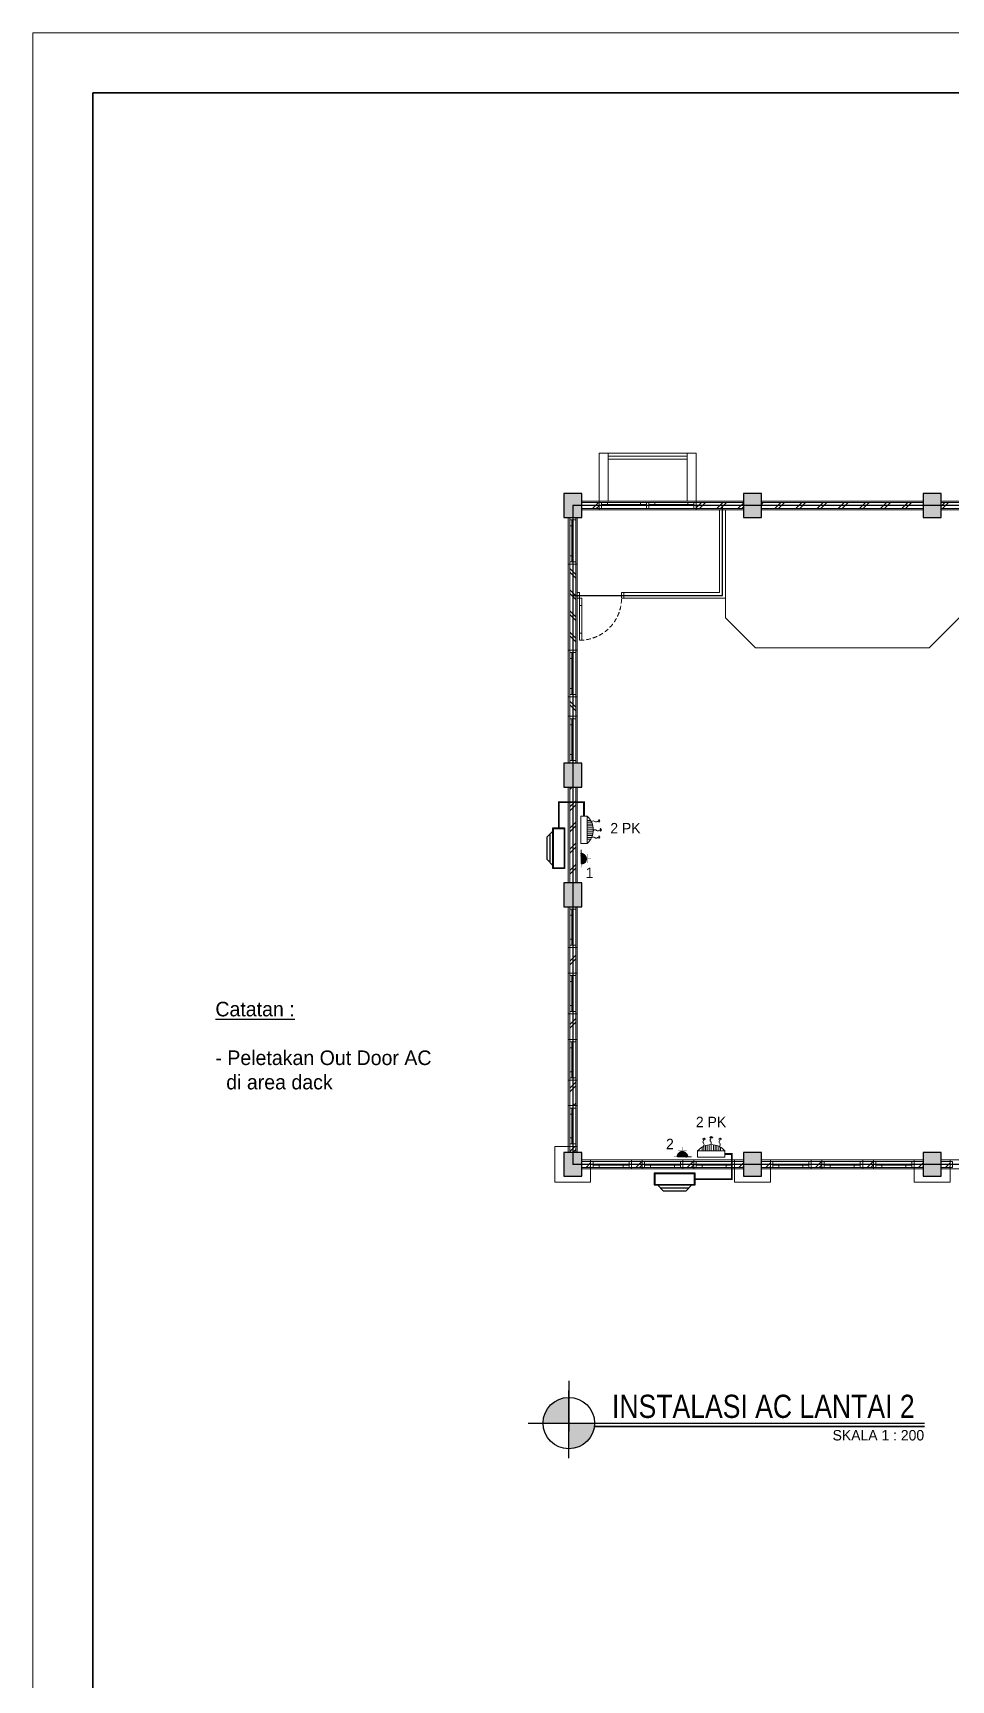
# Model space of a CAD drawing. Header units: millimetres. Extents: x -11 to 19657, y -101 to 50073.
# Drawn here: x 2857 to 5921, y 23164 to 28664 of the extents above; entities that cross this region are included whole.
import ezdxf
from ezdxf.enums import TextEntityAlignment as Align

# ---------------------------------------------------------------- set-up
doc = ezdxf.new("R2010")
doc.units = ezdxf.units.MM
doc.linetypes.add('DASHED', pattern=[0.75, 0.5, -0.25])
doc.linetypes.add('HIDDEN', pattern=[0.375, 0.25, -0.125])
for name, color, linetype in [('AC', 4, 'Continuous'), ('D1', 1, 'Continuous'), ('D2', 3, 'Continuous'), ('HT', 8, 'Continuous'), ('potongan', 210, 'Continuous')]:
    doc.layers.add(name, color=color, linetype=linetype)
for name, color, linetype, lineweight in [('ars', 11, 'Continuous', 5), ('DENAH', 7, 'Continuous', 0), ('dinding', 5, 'Continuous', 15), ('GRS KOP', 1, 'Continuous', 35), ('KOLOM', 1, 'Continuous', 30), ('kop', 7, 'Continuous', 20), ('kus', 63, 'Continuous', 15), ('LAMPU-LISTRIK', 22, 'Continuous', 0), ('lan', 7, 'Continuous', 15), ('PARTISI', 190, 'Continuous', 9), ('sol kol', 8, 'Continuous', 0), ('tem', 5, 'Continuous', 20)]:
    doc.layers.add(name, color=color, linetype=linetype, lineweight=lineweight)
doc.layers.add('as', color=1, linetype='Continuous', plot=False)
doc.styles.add('BARU', font='complex.shx')
doc.styles.add('NOT', font='ARIALN.TTF')
doc.styles.get("Standard").update_dxf_attribs({"font": 'arial.ttf'})
doc.styles.add('style2', font='verdana.ttf')
pattern_1 = [(45, (4558.166, 19605.88), (-35.35534, 35.35534), []), (45, (4570.666, 19605.88), (-35.35534, 35.35534), [])]

# ---------------------------------------------------------------- blocks, each defined once
blk = doc.blocks.new('K1')
at = {"layer": 'KOLOM'}
blk.add_lwpolyline([(0.2, 0.15), (-0.2, 0.15), (-0.2, -0.15), (0.2, -0.15), (0.2, 0.15)], dxfattribs=at)
blk = doc.blocks.new('P 70')
at = {"linetype": 'HIDDEN', "ltscale": 0.3}
blk.add_lwpolyline([(-0.74, 0.1, -0.414214), (-0.04, 0.8, -1.303225)], format="xyb", dxfattribs=at)
for points in [[(-0.04, 0.8), (-0.08, 0.8), (-0.08, 0.68), (-0.04, 0.68)], [(-0.04, 0.68), (-0.08, 0.68), (-0.08, 0.22), (-0.04, 0.22)], [(-0.735, 0.06), (-0.74, 0.06), (-0.74, 0.061), (-0.74, 0.1), (-0.78, 0.1), (-0.78, 0), (-0.74, 0), (-0.74, 0.056), (-0.735, 0.058)], [(-0.742, 0.002), (-0.778, 0.002), (-0.778, 0.098), (-0.742, 0.098)], [(-0.04, 0.1), (-0.08, 0.1), (-0.08, 0.22), (-0.04, 0.22)], [(-0.045, 0.06), (-0.04, 0.06), (-0.04, 0.061), (-0.04, 0.1), (0, 0.1), (0, 0), (-0.04, 0), (-0.04, 0.056), (-0.045, 0.058)], [(-0.038, 0.002), (-0.002, 0.002), (-0.002, 0.098), (-0.038, 0.098)]]:
    blk.add_lwpolyline(points, close=True)
blk = doc.blocks.new('H')
at = {"layer": 'LAMPU-LISTRIK', "ltscale": 2}
blk.add_line((2116771, -303777), (2116700, -303777), dxfattribs=at)
at = {"layer": 'LAMPU-LISTRIK', "ltscale": 2, "const_width": 10}
for points in [[(2116700, -303777), (2116771, -303777)], [(2116970, -303647), (2116790, -303647)], [(2116880, -303647), (2116880, -303577)], [(2117060, -303777), (2116989, -303777)]]:
    blk.add_lwpolyline(points, dxfattribs=at)
blk.add_lwpolyline([(2116989, -303777, 1), (2116771, -303777)], format="xyb", dxfattribs=at)
blk = doc.blocks.new('01AROR1k')
for points in [[(21, 21), (16, 26), (0, 0)], [(21, -21), (16, -26), (0, 0)]]:
    blk.add_lwpolyline(points, close=True)
for centre, radius, start, end in [((13, 44), 46, 253.9459, 313.0849), ((68, -15), 35.6, 46.9151, 133.0849), ((120, 40), 40.1, 226.9151, 313.0849)]:
    blk.add_arc(centre, radius, start, end)
blk = doc.blocks.new('FDS')
at = {"layer": 'LAMPU-LISTRIK', "color": 2}
for p, q in [((4834.5, 21594.7), (4834.5, 21573.6)), ((4925.4, 21594.7), (4834.5, 21594.7)), ((4834.5, 21573.6), (4925.4, 21573.6)), ((4849, 21561.6), (4849, 21573.6)), ((4854.9, 21558.5), (4854.9, 21573.6)), ((4861, 21556.1), (4861, 21573.6)), ((4866.8, 21554.5), (4866.8, 21573.6)), ((4872.8, 21553.5), (4872.8, 21573.6)), ((4880, 21553.1), (4880, 21573.6)), ((4887.1, 21553.5), (4887.1, 21573.6)), ((4893.2, 21554.5), (4893.2, 21573.6)), ((4899, 21556.1), (4899, 21573.6)), ((4905, 21558.5), (4905, 21573.6)), ((4910.9, 21561.6), (4910.9, 21573.6)), ((4925.4, 21594.7), (4925.4, 21573.6))]:
    blk.add_line(p, q, dxfattribs=at)
blk.add_arc((4880, 21613.6), 60.5, 221.3856, 318.6144, dxfattribs=at)
at = {"layer": 'LAMPU-LISTRIK', "color": 2, "xscale": -0.1783600000298975, "yscale": 0.1783600000298975, "zscale": 0.17836, "rotation": 270}
for p in [(4850, 21531.2), (4879.9, 21526.2), (4904.1, 21531.1)]:
    blk.add_blockref('01AROR1k', p, dxfattribs=at)
blk = doc.blocks.new('HGD')
at = {"layer": 'AC'}
blk.add_line((4713.8, 19028.2), (4809.3, 19028.2), dxfattribs=at)
for points in [[(4693.4, 19037.9), (4829.7, 19037.9), (4829.7, 19076.8), (4693.4, 19076.8)], [(4695.4, 19039.9), (4827.8, 19039.9), (4827.8, 19074.9), (4695.4, 19074.9)]]:
    blk.add_lwpolyline(points, close=True, dxfattribs=at)
blk.add_lwpolyline([(4704.1, 19037.9), (4723.6, 19018.4), (4799.5, 19018.4), (4819, 19037.9)], dxfattribs=at)
blk = doc.blocks.new('kop')
at = {"layer": 'GRS KOP'}
blk.add_lwpolyline([(1, 54), (83, 54), (83, 1), (1, 1)], close=True, dxfattribs=at)
at = {"layer": 'kop', "color": 7}
for p, q in [((84, 55), (0, 55)), ((0, 55), (0, 0))]:
    blk.add_line(p, q, dxfattribs=at)
at = {"layer": 'kop', "style": 'BARU', "flags": 4}
for p, height in [((73.8, 5.4), 0.35), ((80.303, 5.382), 0.25), ((73.8, 4.9), 0.35), ((80.303, 4.882), 0.25), ((73.8, 4.4), 0.35), ((80.303, 4.382), 0.25)]:
    blk.add_attdef('-', p, '', height=height, dxfattribs=at)
at = {"layer": 'kop', "flags": 4}
for tag, p in [('AR-00', (78.057, 2.648)), ('00', (81.238, 2.647))]:
    blk.add_attdef(tag, text='', height=0.35, dxfattribs=at).set_placement(p, align=Align.MIDDLE)

msp = doc.modelspace()

# ---------------------------------------------------------------- hatches: boundary and pattern name
at = {"layer": 'ars'}
h = msp.add_hatch(dxfattribs=at)
h.set_pattern_fill('TEMBOK', color=256, scale=50)
h.set_pattern_definition([(45, (4180.166, 25470.925), (-35.3553, 35.3553), []), (45, (4192.666, 25470.925), (-35.3553, 35.3553), [])])
h.paths.add_polyline_path([(4688.17, 27095.92), (4746.17, 27095.92), (4746.17, 27075.92), (4688.17, 27075.92)])
h = msp.add_hatch(dxfattribs=at)
h.set_pattern_fill('TEMBOK', color=256, scale=50)
h.set_pattern_definition([(45, (4524.166, 25470.925), (-35.3553, 35.3553), []), (45, (4536.666, 25470.925), (-35.3553, 35.3553), [])])
h.paths.add_polyline_path([(5070.17, 27095.92), (5228.17, 27095.92), (5228.17, 27075.92), (5070.17, 27075.92)])
h = msp.add_hatch(dxfattribs=at)
h.set_pattern_fill('TEMBOK', color=256, scale=50)
h.set_pattern_definition([(45, (6858.166, 24570.925), (-35.3553, 35.3553), []), (45, (6870.666, 24570.925), (-35.3553, 35.3553), [])])
h.paths.add_polyline_path([(5828.17, 27095.92), (5288.17, 27095.92), (5288.17, 27075.92), (5828.17, 27075.92)])
h = msp.add_hatch(dxfattribs=at)
h.set_pattern_fill('TEMBOK', color=256, scale=50)
h.set_pattern_definition([(45, (5336.166, 25470.925), (-35.3553, 35.3553), []), (45, (5348.666, 25470.925), (-35.3553, 35.3553), [])])
h.paths.add_polyline_path([(5888.17, 27095.92), (6046.17, 27095.92), (6046.17, 27075.92), (5888.17, 27075.92)])
h = msp.add_hatch(dxfattribs=at)
h.set_pattern_fill('TEMBOK', color=256, scale=50, angle=-90)
h.set_pattern_definition([(315, (4343.166, 27745.925), (35.3553, 35.3553), []), (315, (4343.166, 27733.425), (35.3553, 35.3553), [])])
h.paths.add_polyline_path([(4668.17, 26603.26), (4668.17, 26889.92), (4648.17, 26889.92), (4648.17, 26603.26)])
h = msp.add_hatch(dxfattribs=at)
h.set_pattern_fill('TEMBOK', color=256, scale=50, angle=-90)
h.set_pattern_definition([(315, (4343.166, 27303.26), (35.3553, 35.3553), []), (315, (4343.166, 27290.76), (35.3553, 35.3553), [])])
h.paths.add_polyline_path([(4668.17, 26381.92), (4668.17, 26447.26), (4648.17, 26447.26), (4648.17, 26381.92)])
h = msp.add_hatch(dxfattribs=at)
h.set_pattern_fill('TEMBOK', color=256, scale=50)
h.set_pattern_definition([(45, (6958.166, 24570.925), (-35.3553, 35.3553), []), (45, (6970.666, 24570.925), (-35.3553, 35.3553), [])])
h.paths.add_polyline_path([(4668.17, 25825.92), (4668.17, 26145.92), (4648.17, 26145.92), (4648.17, 25825.92)])
h = msp.add_hatch(dxfattribs=at)
h.set_pattern_fill('TEMBOK', color=256, scale=50)
h.set_pattern_definition(pattern_1)
h.paths.add_polyline_path([(4668.17, 25524.59), (4668.17, 25609.92), (4648.17, 25609.92), (4648.17, 25524.59)])
h = msp.add_hatch(dxfattribs=at)
h.set_pattern_fill('TEMBOK', color=256, scale=50)
h.set_pattern_definition(pattern_1)
h.paths.add_polyline_path([(4668.17, 25303.26), (4668.17, 25388.59), (4648.17, 25388.59), (4648.17, 25303.26)])
h = msp.add_hatch(dxfattribs=at)
h.set_pattern_fill('TEMBOK', color=256, scale=50)
h.set_pattern_definition(pattern_1)
h.paths.add_polyline_path([(4668.17, 25081.92), (4668.17, 25167.26), (4648.17, 25167.26), (4648.17, 25081.92)])
h = msp.add_hatch(dxfattribs=at)
h.set_pattern_fill('TEMBOK', color=256, scale=50)
h.set_pattern_definition(pattern_1)
h.paths.add_polyline_path([(4668.17, 24925.92), (4668.17, 24945.92), (4648.17, 24945.92), (4648.17, 24925.92)])
h = msp.add_hatch(dxfattribs=at)
h.set_pattern_fill('TEMBOK', color=256, scale=50)
h.set_pattern_definition([(45, (3832.166, 24570.925), (-35.3553, 35.3553), []), (45, (3844.666, 24570.925), (-35.3553, 35.3553), [])])
h.paths.add_polyline_path([(4718.17, 24895.92), (4688.17, 24895.92), (4688.17, 24875.92), (4718.17, 24875.92)])
h = msp.add_hatch(dxfattribs=at)
h.set_pattern_fill('TEMBOK', color=256, scale=50)
h.set_pattern_definition([(45, (3998.166, 24570.925), (-35.3553, 35.3553), []), (45, (4010.666, 24570.925), (-35.3553, 35.3553), [])])
h.paths.add_polyline_path([(4890.17, 24895.92), (4854.17, 24895.92), (4854.17, 24875.92), (4890.17, 24875.92)])
h = msp.add_hatch(dxfattribs=at)
h.set_pattern_fill('TEMBOK', color=256, scale=50)
h.set_pattern_definition([(45, (4170.166, 24570.925), (-35.3553, 35.3553), []), (45, (4182.666, 24570.925), (-35.3553, 35.3553), [])])
h.paths.add_polyline_path([(5062.17, 24895.92), (5026.17, 24895.92), (5026.17, 24875.92), (5062.17, 24875.92)])
h = msp.add_hatch(dxfattribs=at)
h.set_pattern_fill('TEMBOK', color=256, scale=50)
h.set_pattern_definition([(45, (4342.166, 24570.925), (-35.3553, 35.3553), []), (45, (4354.666, 24570.925), (-35.3553, 35.3553), [])])
h.paths.add_polyline_path([(5228.17, 24895.92), (5198.17, 24895.92), (5198.17, 24875.92), (5228.17, 24875.92)])
h = msp.add_hatch(dxfattribs=at)
h.set_pattern_fill('TEMBOK', color=256, scale=50)
h.set_pattern_definition([(45, (4432.166, 24570.925), (-35.3553, 35.3553), []), (45, (4444.666, 24570.925), (-35.3553, 35.3553), [])])
h.paths.add_polyline_path([(5318.17, 24895.92), (5288.17, 24895.92), (5288.17, 24875.92), (5318.17, 24875.92)])
h = msp.add_hatch(dxfattribs=at)
h.set_pattern_fill('TEMBOK', color=256, scale=50)
h.set_pattern_definition([(45, (4598.166, 24570.925), (-35.3553, 35.3553), []), (45, (4610.666, 24570.925), (-35.3553, 35.3553), [])])
h.paths.add_polyline_path([(5490.17, 24895.92), (5454.17, 24895.92), (5454.17, 24875.92), (5490.17, 24875.92)])
h = msp.add_hatch(dxfattribs=at)
h.set_pattern_fill('TEMBOK', color=256, scale=50)
h.set_pattern_definition([(45, (4770.166, 24570.925), (-35.3553, 35.3553), []), (45, (4782.666, 24570.925), (-35.3553, 35.3553), [])])
h.paths.add_polyline_path([(5662.17, 24895.92), (5626.17, 24895.92), (5626.17, 24875.92), (5662.17, 24875.92)])
h = msp.add_hatch(dxfattribs=at)
h.set_pattern_fill('TEMBOK', color=256, scale=50)
h.set_pattern_definition([(45, (4942.166, 24570.925), (-35.3553, 35.3553), []), (45, (4954.666, 24570.925), (-35.3553, 35.3553), [])])
h.paths.add_polyline_path([(5828.17, 24895.92), (5798.17, 24895.92), (5798.17, 24875.92), (5828.17, 24875.92)])
h = msp.add_hatch(dxfattribs=at)
h.set_pattern_fill('TEMBOK', color=256, scale=50)
h.set_pattern_definition([(45, (5032.166, 24570.925), (-35.3553, 35.3553), []), (45, (5044.666, 24570.925), (-35.3553, 35.3553), [])])
h.paths.add_polyline_path([(5918.17, 24895.92), (5888.17, 24895.92), (5888.17, 24875.92), (5918.17, 24875.92)])
at = {"layer": 'DENAH'}
for points in [[(4559.3, 24021.86), (4645.81, 24021.86), (4645.81, 24107.78, 0.4162419)], [(4732.33, 24021.86), (4645.81, 24021.86), (4645.81, 23935.94, 0.4162419)]]:
    msp.add_hatch(color=256, dxfattribs=at).paths.add_polyline_path(points)
at = {"layer": 'potongan', "ltscale": 150}
h = msp.add_hatch(dxfattribs=at)
h.set_pattern_fill('ANSI31', color=256, scale=1.3, angle=-90, style=0)
h.set_pattern_definition([(45, (-427181.98976, -1178330.5506), (0.114904851943, -0.114904851943), [])])
edge = h.paths.add_edge_path()
edge.add_ellipse((4686.28, 25906.99), major_axis=(12.57, 12.57), ratio=1, start_angle=225, end_angle=405, ccw=False)
edge.add_line((4686.28, 25889.21), (4686.28, 25924.77))
h = msp.add_hatch(dxfattribs=at)
h.set_pattern_fill('ANSI31', color=256, scale=1.3, style=0)
h.set_pattern_definition([(45, (-1199212.66287, -406957.26895), (-0.114904851943, 0.114904851943), [])])
edge = h.paths.add_edge_path()
edge.add_ellipse((5024.88, 24911), major_axis=(12.57, 12.57), ratio=1, start_angle=-45, end_angle=135)
edge.add_line((5007.1, 24911), (5042.66, 24911))
at = {"layer": 'sol kol'}
for points in [[(4628.17, 27125.92), (4628.17, 27045.92), (4688.17, 27045.92), (4688.17, 27125.92)], [(5228.17, 27125.92), (5228.17, 27045.92), (5288.17, 27045.92), (5288.17, 27125.92)], [(5828.17, 27125.92), (5828.17, 27045.92), (5888.17, 27045.92), (5888.17, 27125.92)], [(4628.17, 26225.92), (4628.17, 26145.92), (4688.17, 26145.92), (4688.17, 26225.92)], [(4628.17, 25825.92), (4628.17, 25745.92), (4688.17, 25745.92), (4688.17, 25825.92)], [(4628.17, 24925.92), (4628.17, 24845.92), (4688.17, 24845.92), (4688.17, 24925.92)], [(5228.17, 24925.92), (5228.17, 24845.92), (5288.17, 24845.92), (5288.17, 24925.92)], [(5828.17, 24925.92), (5828.17, 24845.92), (5888.17, 24845.92), (5888.17, 24925.92)]]:
    msp.add_hatch(color=256, dxfattribs=at).paths.add_polyline_path(points)

# ---------------------------------------------------------------- linework, layer by layer
at = {"layer": 'ars'}
for points in [[(5040.17, 27250.92), (4776.17, 27250.92)], [(5040.17, 27240.92), (4776.17, 27240.92)]]:
    msp.add_lwpolyline(points, dxfattribs=at)
for points in [[(4688.17, 27095.92), (4746.17, 27095.92), (4746.17, 27075.92), (4688.17, 27075.92)], [(5070.17, 27095.92), (5228.17, 27095.92), (5228.17, 27075.92), (5070.17, 27075.92)], [(5828.17, 27095.92), (5288.17, 27095.92), (5288.17, 27075.92), (5828.17, 27075.92)], [(5888.17, 27095.92), (6046.17, 27095.92), (6046.17, 27075.92), (5888.17, 27075.92)], [(4668.17, 26603.26), (4668.17, 26889.92), (4648.17, 26889.92), (4648.17, 26603.26)], [(4668.17, 26381.92), (4668.17, 26447.26), (4648.17, 26447.26), (4648.17, 26381.92)], [(4668.17, 25825.92), (4668.17, 26145.92), (4648.17, 26145.92), (4648.17, 25825.92)], [(4668.17, 25524.59), (4668.17, 25609.92), (4648.17, 25609.92), (4648.17, 25524.59)], [(4668.17, 25303.26), (4668.17, 25388.59), (4648.17, 25388.59), (4648.17, 25303.26)], [(4668.17, 25081.92), (4668.17, 25167.26), (4648.17, 25167.26), (4648.17, 25081.92)], [(4668.17, 24925.92), (4668.17, 24945.92), (4648.17, 24945.92), (4648.17, 24925.92)], [(4718.17, 24895.92), (4688.17, 24895.92), (4688.17, 24875.92), (4718.17, 24875.92)], [(4890.17, 24895.92), (4854.17, 24895.92), (4854.17, 24875.92), (4890.17, 24875.92)], [(5062.17, 24895.92), (5026.17, 24895.92), (5026.17, 24875.92), (5062.17, 24875.92)], [(5228.17, 24895.92), (5198.17, 24895.92), (5198.17, 24875.92), (5228.17, 24875.92)], [(5318.17, 24895.92), (5288.17, 24895.92), (5288.17, 24875.92), (5318.17, 24875.92)], [(5490.17, 24895.92), (5454.17, 24895.92), (5454.17, 24875.92), (5490.17, 24875.92)], [(5662.17, 24895.92), (5626.17, 24895.92), (5626.17, 24875.92), (5662.17, 24875.92)], [(5828.17, 24895.92), (5798.17, 24895.92), (5798.17, 24875.92), (5828.17, 24875.92)], [(5918.17, 24895.92), (5888.17, 24895.92), (5888.17, 24875.92), (5918.17, 24875.92)]]:
    msp.add_lwpolyline(points, close=True, dxfattribs=at)
at = {"layer": 'as'}
for p, q in [((5158.17, 26785.92), (5158.17, 27085.92)), ((4658.17, 26785.92), (5158.17, 26785.92))]:
    msp.add_line(p, q, dxfattribs=at)
for points in [[(6458.17, 27085.92), (4658.17, 27085.92)], [(4658.17, 27085.92), (4658.17, 24885.92)], [(6458.17, 24885.92), (4658.17, 24885.92)]]:
    msp.add_lwpolyline(points, dxfattribs=at)
at = {"layer": 'D1', "color": 7, "const_width": 5.42}
msp.add_lwpolyline([(4731.14, 24010.12), (5832.92, 24010.12)], dxfattribs=at)
at = {"layer": 'D1', "color": 7}
msp.add_circle((4645.22, 24021.86), 85.92, dxfattribs=at)
at = {"layer": 'D2', "linetype": 'DASHED', "ltscale": 60.3, "const_width": 6.06}
for points in [[(4695.87, 26048.31), (4695.87, 26095.31), (4611.93, 26095.31), (4611.93, 26009.54)], [(5166.2, 24920.59), (5189.63, 24920.59), (5189.63, 24836.55), (5066.72, 24836.55)]]:
    msp.add_lwpolyline(points, dxfattribs=at)
at = {"layer": 'dinding'}
for points in [[(4688.17, 27100.92), (4746.17, 27100.92), (4746.17, 27070.92), (4688.17, 27070.92)], [(5070.17, 27100.92), (5228.17, 27100.92), (5228.17, 27070.92), (5070.17, 27070.92)], [(5828.17, 27100.92), (5288.17, 27100.92), (5288.17, 27070.92), (5828.17, 27070.92)], [(5888.17, 27100.92), (6046.17, 27100.92), (6046.17, 27070.92), (5888.17, 27070.92)], [(4673.17, 26603.26), (4673.17, 26889.92), (4643.17, 26889.92), (4643.17, 26603.26)], [(4673.17, 26381.92), (4673.17, 26447.26), (4643.17, 26447.26), (4643.17, 26381.92)], [(4673.17, 25825.92), (4673.17, 26145.92), (4643.17, 26145.92), (4643.17, 25825.92)], [(4673.17, 25524.59), (4673.17, 25609.92), (4643.17, 25609.92), (4643.17, 25524.59)], [(4673.17, 25303.26), (4673.17, 25388.59), (4643.17, 25388.59), (4643.17, 25303.26)], [(4673.17, 25081.92), (4673.17, 25167.26), (4643.17, 25167.26), (4643.17, 25081.92)], [(4673.17, 24925.92), (4673.17, 24945.92), (4643.17, 24945.92), (4643.17, 24925.92)], [(4718.17, 24900.92), (4688.17, 24900.92), (4688.17, 24870.92), (4718.17, 24870.92)], [(4890.17, 24900.92), (4854.17, 24900.92), (4854.17, 24870.92), (4890.17, 24870.92)], [(5062.17, 24900.92), (5026.17, 24900.92), (5026.17, 24870.92), (5062.17, 24870.92)], [(5228.17, 24900.92), (5198.17, 24900.92), (5198.17, 24870.92), (5228.17, 24870.92)], [(5318.17, 24900.92), (5288.17, 24900.92), (5288.17, 24870.92), (5318.17, 24870.92)], [(5490.17, 24900.92), (5454.17, 24900.92), (5454.17, 24870.92), (5490.17, 24870.92)], [(5662.17, 24900.92), (5626.17, 24900.92), (5626.17, 24870.92), (5662.17, 24870.92)], [(5828.17, 24900.92), (5798.17, 24900.92), (5798.17, 24870.92), (5828.17, 24870.92)], [(5918.17, 24900.92), (5888.17, 24900.92), (5888.17, 24870.92), (5918.17, 24870.92)]]:
    msp.add_lwpolyline(points, close=True, dxfattribs=at)
at = {"layer": 'HT'}
for p, q in [((4645.81, 24162.66), (4645.81, 23994.92)), ((4645.81, 23905.08), (4645.81, 24130.55)), ((4509.62, 24021.86), (5832.92, 24021.86))]:
    msp.add_line(p, q, dxfattribs=at)
at = {"layer": 'kop', "color": 7}
msp.add_line((2856.52, 28663.85), (2856.52, 17663.85), dxfattribs=at)
at = {"layer": 'kus'}
for p, q in [((4754.17, 27095.92), (4904.17, 27095.92)), ((4754.17, 27088.92), (4904.17, 27088.92)), ((4754.17, 27075.92), (4904.17, 27075.92)), ((4774.17, 27088.92), (4774.17, 27095.92)), ((4884.17, 27088.92), (4884.17, 27095.92)), ((4912.17, 27095.92), (5062.17, 27095.92)), ((4912.17, 27088.92), (5062.17, 27088.92)), ((4912.17, 27075.92), (5062.17, 27075.92)), ((4932.17, 27088.92), (4932.17, 27095.92)), ((5042.17, 27088.92), (5042.17, 27095.92)), ((4648.17, 26897.92), (4648.17, 27037.92)), ((4655.17, 27017.92), (4648.17, 27017.92)), ((4655.17, 26897.92), (4655.17, 27037.92)), ((4668.17, 26897.92), (4668.17, 27037.92)), ((4655.17, 26917.92), (4648.17, 26917.92)), ((4648.17, 26455.26), (4648.17, 26595.26)), ((4655.17, 26575.26), (4648.17, 26575.26)), ((4655.17, 26455.26), (4655.17, 26595.26)), ((4668.17, 26455.26), (4668.17, 26595.26)), ((4655.17, 26475.26), (4648.17, 26475.26)), ((4648.17, 26233.92), (4648.17, 26373.92)), ((4655.17, 26353.92), (4648.17, 26353.92)), ((4655.17, 26233.92), (4655.17, 26373.92)), ((4668.17, 26233.92), (4668.17, 26373.92)), ((4655.17, 26253.92), (4648.17, 26253.92)), ((4648.17, 25617.92), (4648.17, 25737.92)), ((4655.17, 25717.92), (4648.17, 25717.92)), ((4655.17, 25617.92), (4655.17, 25737.92)), ((4668.17, 25617.92), (4668.17, 25737.92)), ((4655.17, 25637.92), (4648.17, 25637.92)), ((4648.17, 25396.59), (4648.17, 25516.59)), ((4655.17, 25496.59), (4648.17, 25496.59)), ((4655.17, 25396.59), (4655.17, 25516.59)), ((4668.17, 25396.59), (4668.17, 25516.59)), ((4655.17, 25416.59), (4648.17, 25416.59)), ((4648.17, 25175.26), (4648.17, 25295.26)), ((4655.17, 25275.26), (4648.17, 25275.26)), ((4655.17, 25175.26), (4655.17, 25295.26)), ((4668.17, 25175.26), (4668.17, 25295.26)), ((4655.17, 25195.26), (4648.17, 25195.26)), ((4648.17, 24953.92), (4648.17, 25073.92)), ((4655.17, 25053.92), (4648.17, 25053.92)), ((4655.17, 24953.92), (4655.17, 25073.92)), ((4668.17, 24953.92), (4668.17, 25073.92)), ((4655.17, 24973.92), (4648.17, 24973.92)), ((4846.17, 24895.92), (4726.17, 24895.92)), ((4846.17, 24882.92), (4726.17, 24882.92)), ((4846.17, 24875.92), (4726.17, 24875.92)), ((4746.17, 24882.92), (4746.17, 24875.92)), ((4826.17, 24882.92), (4826.17, 24875.92)), ((5018.17, 24895.92), (4898.17, 24895.92)), ((5018.17, 24882.92), (4898.17, 24882.92)), ((5018.17, 24875.92), (4898.17, 24875.92)), ((4918.17, 24882.92), (4918.17, 24875.92)), ((4998.17, 24882.92), (4998.17, 24875.92)), ((5190.17, 24895.92), (5070.17, 24895.92)), ((5190.17, 24882.92), (5070.17, 24882.92)), ((5190.17, 24875.92), (5070.17, 24875.92)), ((5090.17, 24882.92), (5090.17, 24875.92)), ((5170.17, 24882.92), (5170.17, 24875.92)), ((5446.17, 24895.92), (5326.17, 24895.92)), ((5446.17, 24882.92), (5326.17, 24882.92)), ((5446.17, 24875.92), (5326.17, 24875.92)), ((5346.17, 24882.92), (5346.17, 24875.92)), ((5426.17, 24882.92), (5426.17, 24875.92)), ((5618.17, 24895.92), (5498.17, 24895.92)), ((5618.17, 24882.92), (5498.17, 24882.92)), ((5618.17, 24875.92), (5498.17, 24875.92)), ((5518.17, 24882.92), (5518.17, 24875.92)), ((5598.17, 24882.92), (5598.17, 24875.92)), ((5790.17, 24895.92), (5670.17, 24895.92)), ((5790.17, 24882.92), (5670.17, 24882.92)), ((5790.17, 24875.92), (5670.17, 24875.92)), ((5690.17, 24882.92), (5690.17, 24875.92)), ((5770.17, 24882.92), (5770.17, 24875.92))]:
    msp.add_line(p, q, dxfattribs=at)
for points in [[(4746.17, 27095.92), (4754.17, 27095.92), (4754.17, 27075.92), (4746.17, 27075.92)], [(4904.17, 27095.92), (4912.17, 27095.92), (4912.17, 27075.92), (4904.17, 27075.92)], [(5062.17, 27095.92), (5070.17, 27095.92), (5070.17, 27075.92), (5062.17, 27075.92)], [(4648.17, 27037.92), (4648.17, 27045.92), (4668.17, 27045.92), (4668.17, 27037.92)], [(4648.17, 26889.92), (4648.17, 26897.92), (4668.17, 26897.92), (4668.17, 26889.92)], [(4648.17, 26595.26), (4648.17, 26603.26), (4668.17, 26603.26), (4668.17, 26595.26)], [(4648.17, 26447.26), (4648.17, 26455.26), (4668.17, 26455.26), (4668.17, 26447.26)], [(4648.17, 26373.92), (4648.17, 26381.92), (4668.17, 26381.92), (4668.17, 26373.92)], [(4648.17, 26225.92), (4648.17, 26233.92), (4668.17, 26233.92), (4668.17, 26225.92)], [(4648.17, 25737.92), (4648.17, 25745.92), (4668.17, 25745.92), (4668.17, 25737.92)], [(4648.17, 25609.92), (4648.17, 25617.92), (4668.17, 25617.92), (4668.17, 25609.92)], [(4648.17, 25516.59), (4648.17, 25524.59), (4668.17, 25524.59), (4668.17, 25516.59)], [(4648.17, 25388.59), (4648.17, 25396.59), (4668.17, 25396.59), (4668.17, 25388.59)], [(4648.17, 25295.26), (4648.17, 25303.26), (4668.17, 25303.26), (4668.17, 25295.26)], [(4648.17, 25167.26), (4648.17, 25175.26), (4668.17, 25175.26), (4668.17, 25167.26)], [(4648.17, 25073.92), (4648.17, 25081.92), (4668.17, 25081.92), (4668.17, 25073.92)], [(4648.17, 24945.92), (4648.17, 24953.92), (4668.17, 24953.92), (4668.17, 24945.92)], [(4726.17, 24875.92), (4718.17, 24875.92), (4718.17, 24895.92), (4726.17, 24895.92)], [(4854.17, 24875.92), (4846.17, 24875.92), (4846.17, 24895.92), (4854.17, 24895.92)], [(4898.17, 24875.92), (4890.17, 24875.92), (4890.17, 24895.92), (4898.17, 24895.92)], [(5026.17, 24875.92), (5018.17, 24875.92), (5018.17, 24895.92), (5026.17, 24895.92)], [(5070.17, 24875.92), (5062.17, 24875.92), (5062.17, 24895.92), (5070.17, 24895.92)], [(5198.17, 24875.92), (5190.17, 24875.92), (5190.17, 24895.92), (5198.17, 24895.92)], [(5326.17, 24875.92), (5318.17, 24875.92), (5318.17, 24895.92), (5326.17, 24895.92)], [(5454.17, 24875.92), (5446.17, 24875.92), (5446.17, 24895.92), (5454.17, 24895.92)], [(5498.17, 24875.92), (5490.17, 24875.92), (5490.17, 24895.92), (5498.17, 24895.92)], [(5626.17, 24875.92), (5618.17, 24875.92), (5618.17, 24895.92), (5626.17, 24895.92)], [(5670.17, 24875.92), (5662.17, 24875.92), (5662.17, 24895.92), (5670.17, 24895.92)], [(5798.17, 24875.92), (5790.17, 24875.92), (5790.17, 24895.92), (5798.17, 24895.92)], [(5926.17, 24875.92), (5918.17, 24875.92), (5918.17, 24895.92), (5926.17, 24895.92)]]:
    msp.add_lwpolyline(points, close=True, dxfattribs=at)
at = {"layer": 'lan'}
for p, q in [((4746.17, 27100.92), (4746.17, 27260.92)), ((4776.17, 27100.92), (4776.17, 27260.92)), ((5040.17, 27100.92), (5040.17, 27260.92)), ((5070.17, 27100.92), (5070.17, 27260.92)), ((4598.17, 24945.92), (4598.17, 24825.92)), ((4643.17, 24945.92), (4598.17, 24945.92)), ((4718.17, 24870.92), (4718.17, 24825.92)), ((5198.17, 24870.92), (5198.17, 24825.92)), ((5318.17, 24870.92), (5318.17, 24825.92)), ((5798.17, 24870.92), (5798.17, 24825.92)), ((5918.17, 24870.92), (5918.17, 24825.92)), ((4718.17, 24825.92), (4598.17, 24825.92)), ((5318.17, 24825.92), (5198.17, 24825.92)), ((5918.17, 24825.92), (5798.17, 24825.92))]:
    msp.add_line(p, q, dxfattribs=at)
msp.add_lwpolyline([(5070.17, 27260.92), (4746.17, 27260.92)], dxfattribs=at)
for points in [[(4746.17, 27100.92), (5070.17, 27100.92), (5070.17, 27070.92), (4746.17, 27070.92)], [(4643.17, 26889.92), (4643.17, 27045.92), (4673.17, 27045.92), (4673.17, 26889.92)], [(4643.17, 26447.26), (4643.17, 26603.26), (4673.17, 26603.26), (4673.17, 26447.26)], [(4643.17, 26225.92), (4643.17, 26381.92), (4673.17, 26381.92), (4673.17, 26225.92)], [(4643.17, 25609.92), (4643.17, 25745.92), (4673.17, 25745.92), (4673.17, 25609.92)], [(4643.17, 25388.59), (4643.17, 25524.59), (4673.17, 25524.59), (4673.17, 25388.59)], [(4643.17, 25167.26), (4643.17, 25303.26), (4673.17, 25303.26), (4673.17, 25167.26)], [(4643.17, 24945.92), (4643.17, 25081.92), (4673.17, 25081.92), (4673.17, 24945.92)], [(4854.17, 24870.92), (4718.17, 24870.92), (4718.17, 24900.92), (4854.17, 24900.92)], [(5026.17, 24870.92), (4890.17, 24870.92), (4890.17, 24900.92), (5026.17, 24900.92)], [(5198.17, 24870.92), (5062.17, 24870.92), (5062.17, 24900.92), (5198.17, 24900.92)], [(5454.17, 24870.92), (5318.17, 24870.92), (5318.17, 24900.92), (5454.17, 24900.92)], [(5626.17, 24870.92), (5490.17, 24870.92), (5490.17, 24900.92), (5626.17, 24900.92)], [(5798.17, 24870.92), (5662.17, 24870.92), (5662.17, 24900.92), (5798.17, 24900.92)], [(6054.17, 24870.92), (5918.17, 24870.92), (5918.17, 24900.92), (6054.17, 24900.92)]]:
    msp.add_lwpolyline(points, close=True, dxfattribs=at)
at = {"layer": 'PARTISI'}
msp.add_lwpolyline([(5168.17, 27070.92), (5168.17, 26775.92), (4829.17, 26775.92), (4829.17, 26795.92), (5148.17, 26795.92), (5148.17, 27070.92)], dxfattribs=at)
at = {"layer": 'tem'}
for p, q in [((5168.17, 26710.92), (5168.17, 26775.92)), ((5168.17, 26710.92), (5268.17, 26610.92)), ((5848.17, 26610.92), (5948.17, 26710.92)), ((5848.17, 26610.92), (5268.17, 26610.92))]:
    msp.add_line(p, q, dxfattribs=at)

# ---------------------------------------------------------------- block references
at = {"layer": 'D1', "xscale": 0.1637999999111344, "yscale": 0.1637999999147723, "zscale": 0.1638, "rotation": 270}
msp.add_blockref('H', (54444.88, 372651.94), dxfattribs=at)
at = {"layer": 'D1', "xscale": -0.1637999999111344, "yscale": 0.1637999999147723, "zscale": 0.1638}
msp.add_blockref('H', (351769.83, 74669.6), dxfattribs=at)
at = {"layer": 'KOLOM', "xscale": 200, "yscale": 200, "zscale": 200, "rotation": 90}
for p in [(4658.17, 27085.92), (5258.17, 27085.92), (5858.17, 27085.92), (4658.17, 26185.92), (4658.17, 25785.92), (4658.17, 24885.92), (5258.17, 24885.92), (5858.17, 24885.92)]:
    msp.add_blockref('K1', p, dxfattribs=at)
at = {"layer": 'kop', "xscale": 200, "yscale": 200, "zscale": 200}
msp.add_blockref('kop', (2856.52, 17663.85), dxfattribs=at)
at = {"layer": 'kus', "xscale": 200, "yscale": 200, "zscale": 200, "rotation": 180}
msp.add_blockref('P 70', (4673.17, 26795.92), dxfattribs=at)
at = {"layer": 'lan', "xscale": -1}
for name, p, rotation in [('FDS', (26280.04, 30882.85), 90), ('HGD', (-14445.45, 21179.83), 270)]:
    msp.add_blockref(name, p, dxfattribs=dict(at, rotation=rotation))
at = {"layer": 'lan', "rotation": 180}
msp.add_blockref('FDS', (10000.74, 46504.76), dxfattribs=at)
at = {"layer": 'lan'}
msp.add_blockref('HGD', (237.01, 5779.17), dxfattribs=at)

# ---------------------------------------------------------------- texts
at = {"color": 0}
for s, insert, char_height, width, attachment_point, style in [('{\\fCentury Gothic|b0|i0|c0|p34; 2 PK}', (4884.82, 26025.81), 34.8365, 386.3687, 3, 'style2'), ('{\\fCentury Gothic|b0|i0|c0|p34;1}', (4727.4, 25876.81), 34.8365, 386.3687, 3, 'style2'), ('{\\fCentury Gothic|b0|i0|c0|p34;\\LCatatan :\\l \\P\\P- Peletakan Out Door AC\\P  di area dack}', (3465.53, 25428.8), 48.7711, 1029.3652, 1, 'style2'), ('{\\fCentury Gothic|b0|i0|c0|p34; 2 PK}', (5170.48, 25044.88), 34.8365, 386.3687, 3, 'style2'), ('{\\fCentury Gothic|b0|i0|c0|p34;2}', (4995.7, 24971.31), 34.8365, 386.3687, 3, 'style2'), ('INSTALASI AC LANTAI 2', (4789.44, 24116.61), 77.4144, 2287.7651, 1, 'NOT'), ('{\\fCentury Gothic|b0|i0|c0|p34;SKALA 1 : 200}', (5831.36, 23998.79), 34.8365, 386.3687, 3, 'style2')]:
    msp.add_mtext(s, dxfattribs=dict(at, insert=insert, char_height=char_height, width=width, attachment_point=attachment_point, style=style))

doc.saveas('drawing.dxf')
